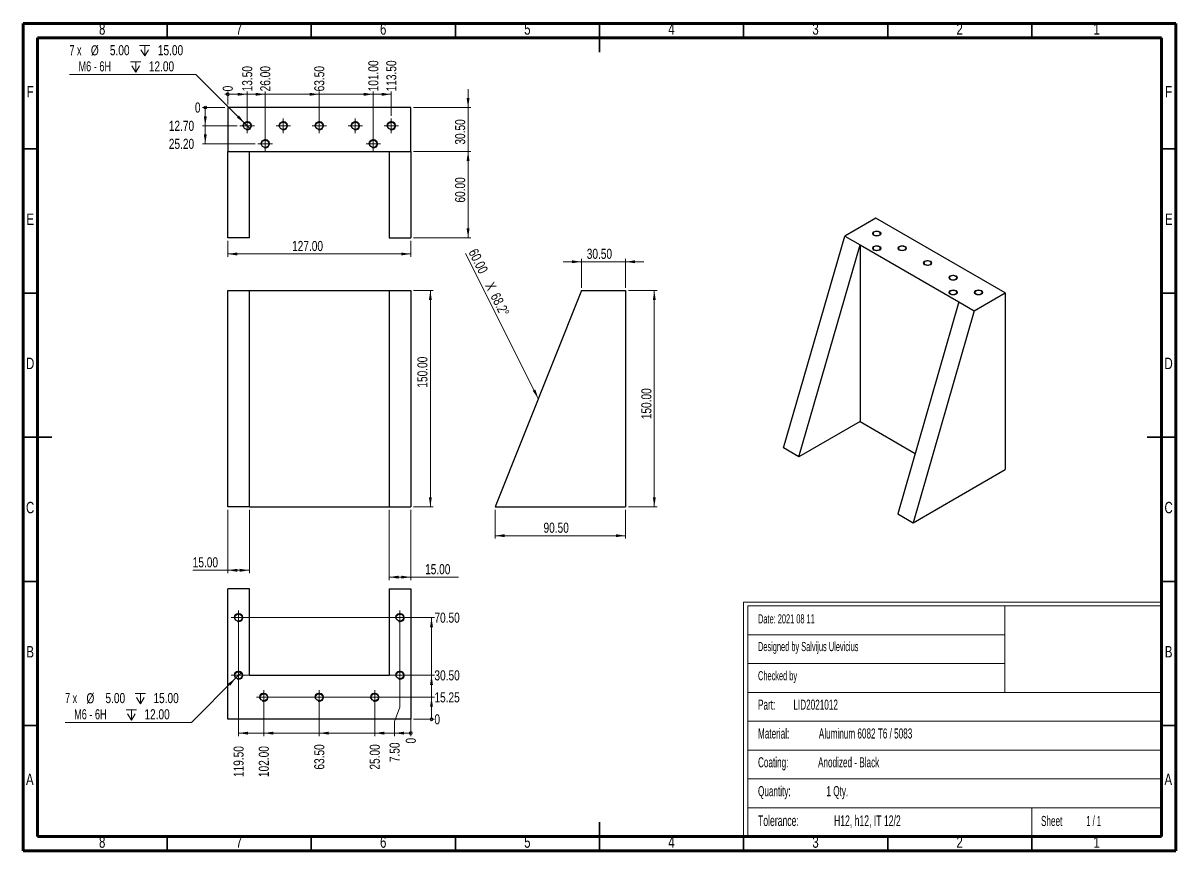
# Model space of a CAD drawing. Header units: millimetres. Extents: x 30 to 830, y 10 to 584.
import ezdxf

# ---------------------------------------------------------------- set-up
doc = ezdxf.new("R2010")
doc.units = ezdxf.units.MM
doc.header["$LTSCALE"] = 2
doc.styles.add('SLDTEXTSTYLE0', font='TXT', dxfattribs={"width": 0.605})
doc.styles.add('SLDTEXTSTYLE1', font='TXT', dxfattribs={"width": 0.563})
doc.styles.add('SLDTEXTSTYLE2', font='TXT', dxfattribs={"width": 0.75})
doc.styles.add('SLDTEXTSTYLE3', font='TXT', dxfattribs={"width": 0.666667})
doc.styles.add('SLDTEXTSTYLE4', font='TXT', dxfattribs={"width": 0.678571})
doc.dimstyles.new('SLDDIMSTYLE0', dxfattribs={"dimtxt": 7, "dimasz": 6.604, "dimexe": 0, "dimexo": 0.0625, "dimgap": 1.75, "dimtad": 1, "dimrnd": 1e-09, "dimzin": 4, "dimdsep": 46, "dimtxsty": 'SLDTEXTSTYLE2', "dimsah": 1, "dimcen": 0.09, "dimadec": 0, "dimazin": 1, "dimtfac": 1, "dimtofl": 0, "dimtmove": 0, "dimatfit": 3, "dimfxl": 0, "dimfrac": 2, "dimtolj": 1, "dimtzin": 12, "dimarcsym": 0})
doc.dimstyles.new('SLDDIMSTYLE1', dxfattribs={"dimtxt": 7, "dimasz": 0.677333, "dimexe": 0, "dimexo": 0.0625, "dimgap": 1.75, "dimtad": 0, "dimtih": 1, "dimtoh": 1, "dimdec": 0, "dimrnd": 1e-09, "dimdsep": 46, "dimtxsty": 'SLDTEXTSTYLE2', "dimblk1": 'ORIGIN', "dimblk2": 'ORIGIN', "dimsah": 1, "dimcen": 0.09, "dimadec": 0, "dimazin": 2, "dimtfac": 1, "dimtdec": 0, "dimtofl": 0, "dimtmove": 0, "dimatfit": 3, "dimldrblk": 'ORIGIN', "dimfxl": 0, "dimfrac": 2, "dimtolj": 1, "dimtzin": 12, "dimarcsym": 0})
doc.dimstyles.new('SLDDIMSTYLE2', dxfattribs={"dimtxt": 7, "dimasz": 6.604, "dimexe": 0, "dimexo": 0.0625, "dimgap": 1.75, "dimtad": 0, "dimtih": 1, "dimtoh": 1, "dimrnd": 1e-09, "dimzin": 4, "dimdsep": 46, "dimtxsty": 'SLDTEXTSTYLE2', "dimsah": 1, "dimcen": 0.09, "dimadec": 0, "dimazin": 1, "dimtfac": 1, "dimtofl": 0, "dimtmove": 0, "dimatfit": 3, "dimfxl": 0, "dimfrac": 2, "dimtolj": 1, "dimtzin": 12, "dimarcsym": 0})
doc.dimstyles.new('SLDDIMSTYLE3', dxfattribs={"dimtxt": 7, "dimasz": 6.604, "dimexe": 0, "dimexo": 0.0625, "dimgap": 1.75, "dimtad": 0, "dimtih": 1, "dimtoh": 1, "dimrnd": 1e-09, "dimzin": 4, "dimdsep": 46, "dimtxsty": 'SLDTEXTSTYLE2', "dimblk1": 'NONE', "dimsah": 1, "dimcen": 0, "dimadec": 0, "dimazin": 1, "dimtfac": 1, "dimtmove": 0, "dimatfit": 3, "dimldrblk": 'NONE', "dimfxl": 0, "dimfrac": 2, "dimtolj": 1, "dimtzin": 12, "dimarcsym": 0})
doc.dimstyles.new('SLDDIMSTYLE4', dxfattribs={"dimtxt": 7, "dimasz": 6.604, "dimexe": 0, "dimexo": 0.0625, "dimgap": 1.75, "dimtad": 1, "dimrnd": 1e-09, "dimzin": 4, "dimdsep": 46, "dimtxsty": 'SLDTEXTSTYLE2', "dimsah": 1, "dimcen": 0.09, "dimadec": 0, "dimazin": 1, "dimtfac": 1, "dimtmove": 0, "dimatfit": 0, "dimfxl": 0, "dimfrac": 2, "dimtolj": 1, "dimtzin": 12, "dimarcsym": 0})
doc.dimstyles.new('SLDDIMSTYLE5', dxfattribs={"dimtxt": 7, "dimasz": 6.604, "dimexe": 0, "dimexo": 0.0625, "dimgap": 1.75, "dimtad": 0, "dimtih": 1, "dimtoh": 1, "dimrnd": 1e-09, "dimzin": 12, "dimdsep": 46, "dimtxsty": 'SLDTEXTSTYLE2', "dimsah": 1, "dimcen": 0.09, "dimadec": 0, "dimazin": 3, "dimtfac": 1, "dimtofl": 0, "dimtmove": 0, "dimatfit": 3, "dimfxl": 0, "dimfrac": 2, "dimtolj": 1, "dimtzin": 12, "dimarcsym": 0})

# ---------------------------------------------------------------- blocks, each defined once
blk = doc.blocks.new('SW_NOTE_0')
at = {"color": 0, "linetype": 'Continuous', "lineweight": 0, "attachment_point": 1, "style": 'SLDTEXTSTYLE0'}
for s, insert, char_height in [('Tolerance:', (0, 9.55), 7.408), ('H12, h12, IT 12/2', (52.72, 9.55), 7.4083)]:
    blk.add_mtext(s, dxfattribs=dict(at, insert=insert, char_height=char_height))
blk = doc.blocks.new('SW_NOTE_0_1')
at = {"color": 0, "linetype": 'Continuous', "lineweight": 0, "char_height": 7, "attachment_point": 1}
for s, insert, style in [('Sheet', (0, 9.02), 'SLDTEXTSTYLE0'), ('1 / 1', (31.43, 9.02), 'SLDTEXTSTYLE1')]:
    blk.add_mtext(s, dxfattribs=dict(at, insert=insert, style=style))
blk = doc.blocks.new('SW_NOTE_0_2')
at = {"color": 0, "linetype": 'Continuous', "lineweight": 0, "char_height": 7, "attachment_point": 1, "style": 'SLDTEXTSTYLE0'}
for s, insert in [('Quantity:', (0, 9.02)), ('1 Qty.', (47.48, 9.02))]:
    blk.add_mtext(s, dxfattribs=dict(at, insert=insert))
blk = doc.blocks.new('SW_NOTE_0_3')
at = {"color": 0, "linetype": 'Continuous', "lineweight": 0, "char_height": 7, "attachment_point": 1, "style": 'SLDTEXTSTYLE0'}
for s, insert in [('Coating:', (0, 9.02)), ('Anodized - Black', (41.65, 9.02))]:
    blk.add_mtext(s, dxfattribs=dict(at, insert=insert))
blk = doc.blocks.new('SW_NOTE_0_4')
at = {"color": 0, "linetype": 'Continuous', "lineweight": 0, "char_height": 7, "attachment_point": 1, "style": 'SLDTEXTSTYLE0'}
for s, insert in [('Material:', (0, 9.02)), ('Aluminum 6082 T6 / 5083', (42.21, 9.02))]:
    blk.add_mtext(s, dxfattribs=dict(at, insert=insert))
blk = doc.blocks.new('SW_NOTE_0_5')
at = {"color": 0, "linetype": 'Continuous', "lineweight": 0, "char_height": 7, "attachment_point": 1, "style": 'SLDTEXTSTYLE0'}
for s, insert in [('Part:', (0, 9.02)), ('LID2021012', (24.58, 9.02))]:
    blk.add_mtext(s, dxfattribs=dict(at, insert=insert))
blk = doc.blocks.new('_D')
at = {"color": 7, "linetype": 'Continuous', "lineweight": 0}
for p, q in [((301.02, 398.67), (314.64, 398.67)), ((312.64, 398.67), (312.64, 248.67)), ((301.02, 248.67), (314.64, 248.67))]:
    blk.add_line(p, q, dxfattribs=at)
at = {"color": 7, "linetype": 'Continuous', "lineweight": 18}
for points in [[(312.64, 398.67), (311.62, 392.06), (313.65, 392.06)], [(312.64, 248.67), (313.65, 255.27), (311.62, 255.27)]]:
    blk.add_solid(points, dxfattribs=at)
at = {"color": 7, "linetype": 'Continuous', "lineweight": 18, "insert": (303.61, 331.35), "char_height": 7, "attachment_point": 1, "rotation": 90, "style": 'SLDTEXTSTYLE2'}
blk.add_mtext('150.00', dxfattribs=at)
blk = doc.blocks.new('_D_1')
at = {"color": 7, "linetype": 'Continuous', "lineweight": 0}
for p, q in [((172.02, 246.67), (172.02, 202.67)), ((187.02, 246.67), (187.02, 202.67)), ((172.02, 204.67), (147.73, 204.67)), ((172.02, 204.67), (187.02, 204.67))]:
    blk.add_line(p, q, dxfattribs=at)
at = {"color": 7, "linetype": 'Continuous', "lineweight": 18}
for points in [[(172.02, 204.67), (178.62, 203.65), (178.62, 205.68)], [(187.02, 204.67), (180.42, 205.68), (180.42, 203.65)]]:
    blk.add_solid(points, dxfattribs=at)
at = {"color": 7, "linetype": 'Continuous', "lineweight": 18, "insert": (147.73, 213.69), "char_height": 7, "attachment_point": 1, "style": 'SLDTEXTSTYLE2'}
blk.add_mtext('15.00', dxfattribs=at)
blk = doc.blocks.new('_D_2')
at = {"color": 7, "linetype": 'Continuous', "lineweight": 0}
for p, q in [((284.02, 246.67), (284.02, 197.91)), ((299.02, 246.67), (299.02, 197.91)), ((284.02, 199.91), (299.02, 199.91)), ((299.02, 199.91), (332.24, 199.91))]:
    blk.add_line(p, q, dxfattribs=at)
at = {"color": 7, "linetype": 'Continuous', "lineweight": 18}
for points in [[(284.02, 199.91), (290.62, 198.89), (290.62, 200.93)], [(299.02, 199.91), (292.42, 200.93), (292.42, 198.89)]]:
    blk.add_solid(points, dxfattribs=at)
at = {"color": 7, "linetype": 'Continuous', "lineweight": 18, "insert": (308.97, 208.93), "char_height": 7, "attachment_point": 1, "style": 'SLDTEXTSTYLE2'}
blk.add_mtext('15.00', dxfattribs=at)
blk = doc.blocks.new('_Origin')
at = {"color": 0, "linetype": 'ByBlock', "lineweight": -2}
blk.add_line((0, 0), (-1, 0), dxfattribs=at)
blk.add_circle((0, 0), 0.5, dxfattribs=at)
blk = doc.blocks.new('_D_3')
at = {"color": 7, "linetype": 'Continuous', "lineweight": 0}
blk.add_line((172.02, 527.68), (172.02, 536.86), dxfattribs=at)
at = {"color": 7, "linetype": 'Continuous', "lineweight": 18, "xscale": 2.032, "yscale": 2.032}
blk.add_blockref('_Origin', (172.02, 534.83), dxfattribs=at)
at = {"color": 7, "linetype": 'Continuous', "lineweight": 18, "insert": (168.55, 536.86), "char_height": 7, "attachment_point": 1, "rotation": 90, "style": 'SLDTEXTSTYLE2'}
blk.add_mtext('0', dxfattribs=at)
blk = doc.blocks.new('_D_4')
at = {"color": 7, "linetype": 'Continuous', "lineweight": 0}
for p, q in [((185.52, 514.98), (185.52, 536.86)), ((172.02, 534.83), (185.52, 534.83))]:
    blk.add_line(p, q, dxfattribs=at)
at = {"color": 7, "linetype": 'Continuous', "lineweight": 18}
blk.add_solid([(185.52, 534.83), (178.92, 535.85), (178.92, 533.81)], dxfattribs=at)
at = {"color": 7, "linetype": 'Continuous', "lineweight": 18, "insert": (182.05, 536.86), "char_height": 7, "attachment_point": 1, "rotation": 90, "style": 'SLDTEXTSTYLE2'}
blk.add_mtext('13.50', dxfattribs=at)
blk = doc.blocks.new('_D_5')
at = {"color": 7, "linetype": 'Continuous', "lineweight": 0}
for p, q in [((198.02, 502.48), (198.02, 536.86)), ((185.52, 534.83), (198.02, 534.83))]:
    blk.add_line(p, q, dxfattribs=at)
at = {"color": 7, "linetype": 'Continuous', "lineweight": 18}
blk.add_solid([(198.02, 534.83), (191.42, 535.85), (191.42, 533.81)], dxfattribs=at)
at = {"color": 7, "linetype": 'Continuous', "lineweight": 18, "insert": (194.55, 536.86), "char_height": 7, "attachment_point": 1, "rotation": 90, "style": 'SLDTEXTSTYLE2'}
blk.add_mtext('26.00', dxfattribs=at)
blk = doc.blocks.new('_D_6')
at = {"color": 7, "linetype": 'Continuous', "lineweight": 0}
for p, q in [((235.52, 514.98), (235.52, 536.86)), ((198.02, 534.83), (235.52, 534.83))]:
    blk.add_line(p, q, dxfattribs=at)
at = {"color": 7, "linetype": 'Continuous', "lineweight": 18}
blk.add_solid([(235.52, 534.83), (228.92, 535.85), (228.92, 533.81)], dxfattribs=at)
at = {"color": 7, "linetype": 'Continuous', "lineweight": 18, "insert": (232.05, 536.86), "char_height": 7, "attachment_point": 1, "rotation": 90, "style": 'SLDTEXTSTYLE2'}
blk.add_mtext('63.50', dxfattribs=at)
blk = doc.blocks.new('_D_7')
at = {"color": 7, "linetype": 'Continuous', "lineweight": 0}
for p, q in [((273.02, 502.48), (273.02, 536.86)), ((235.52, 534.83), (273.02, 534.83))]:
    blk.add_line(p, q, dxfattribs=at)
at = {"color": 7, "linetype": 'Continuous', "lineweight": 18}
blk.add_solid([(273.02, 534.83), (266.42, 535.85), (266.42, 533.81)], dxfattribs=at)
at = {"color": 7, "linetype": 'Continuous', "lineweight": 18, "insert": (269.55, 536.86), "char_height": 7, "attachment_point": 1, "rotation": 90, "style": 'SLDTEXTSTYLE2'}
blk.add_mtext('101.00', dxfattribs=at)
blk = doc.blocks.new('_D_8')
at = {"color": 7, "linetype": 'Continuous', "lineweight": 0}
for p, q in [((285.52, 519.98), (285.52, 536.86)), ((273.02, 534.83), (285.52, 534.83))]:
    blk.add_line(p, q, dxfattribs=at)
at = {"color": 7, "linetype": 'Continuous', "lineweight": 18}
blk.add_solid([(285.52, 534.83), (278.92, 535.85), (278.92, 533.81)], dxfattribs=at)
at = {"color": 7, "linetype": 'Continuous', "lineweight": 18, "insert": (282.05, 536.86), "char_height": 7, "attachment_point": 1, "rotation": 90, "style": 'SLDTEXTSTYLE2'}
blk.add_mtext('113.50', dxfattribs=at)
blk = doc.blocks.new('_D_9')
at = {"color": 7, "linetype": 'Continuous', "lineweight": 0}
blk.add_line((170.02, 525.68), (154.41, 525.68), dxfattribs=at)
at = {"color": 7, "linetype": 'Continuous', "lineweight": 18, "xscale": 2.032, "yscale": 2.032}
blk.add_blockref('_Origin', (156.44, 525.68), dxfattribs=at)
at = {"color": 7, "linetype": 'Continuous', "lineweight": 18, "insert": (149.24, 529.15), "char_height": 7, "attachment_point": 1, "style": 'SLDTEXTSTYLE2'}
blk.add_mtext('0', dxfattribs=at)
blk = doc.blocks.new('_D_10')
at = {"color": 7, "linetype": 'Continuous', "lineweight": 0}
for p, q in [((156.44, 525.68), (156.44, 512.98)), ((178.52, 512.98), (154.41, 512.98))]:
    blk.add_line(p, q, dxfattribs=at)
at = {"color": 7, "linetype": 'Continuous', "lineweight": 18}
blk.add_solid([(156.44, 512.98), (157.46, 519.58), (155.43, 519.58)], dxfattribs=at)
at = {"color": 7, "linetype": 'Continuous', "lineweight": 18, "insert": (131.14, 516.45), "char_height": 7, "attachment_point": 1, "style": 'SLDTEXTSTYLE2'}
blk.add_mtext('12.70', dxfattribs=at)
blk = doc.blocks.new('_D_11')
at = {"color": 7, "linetype": 'Continuous', "lineweight": 0}
for p, q in [((156.44, 512.98), (156.44, 500.48)), ((191.02, 500.48), (154.41, 500.48))]:
    blk.add_line(p, q, dxfattribs=at)
at = {"color": 7, "linetype": 'Continuous', "lineweight": 18}
blk.add_solid([(156.44, 500.48), (157.46, 507.08), (155.43, 507.08)], dxfattribs=at)
at = {"color": 7, "linetype": 'Continuous', "lineweight": 18, "insert": (131.14, 503.95), "char_height": 7, "attachment_point": 1, "style": 'SLDTEXTSTYLE2'}
blk.add_mtext('25.20', dxfattribs=at)
blk = doc.blocks.new('SW_SYMBOL_HOLE_DEPTH')
at = {"color": 0, "linetype": 'Continuous', "lineweight": 18}
for p, q in [((0, 1750), (1600, 1750)), ((200, 1110), (800, 150)), ((800, 1750), (800, 150)), ((1400, 1110), (800, 150))]:
    blk.add_line(p, q, dxfattribs=at)
blk = doc.blocks.new('_D_12')
at = {"color": 7, "linetype": 'Continuous', "lineweight": 0}
for p, q in [((149.92, 548.57), (62.23, 548.57)), ((183.75, 514.75), (149.92, 548.57)), ((187.29, 511.21), (183.75, 514.75))]:
    blk.add_line(p, q, dxfattribs=at)
at = {"color": 7, "linetype": 'Continuous', "lineweight": 18}
blk.add_solid([(183.75, 514.75), (179.8, 520.14), (178.36, 518.7)], dxfattribs=at)
at = {"color": 7, "linetype": 'Continuous', "lineweight": 18, "xscale": 0.004470703125, "yscale": 0.004470703125, "zscale": 0.004470703125}
for p in [(110.89, 560.77), (104.64, 549.55)]:
    blk.add_blockref('SW_SYMBOL_HOLE_DEPTH', p, dxfattribs=at)
at = {"color": 7, "linetype": 'Continuous', "lineweight": 18, "char_height": 7, "attachment_point": 1}
for s, insert, style in [('7 x', (62.23, 568.92), 'SLDTEXTSTYLE3'), ('%%c', (77.06, 568.82), 'SLDTEXTSTYLE2'), ('5.00', (90.24, 568.92), 'SLDTEXTSTYLE2'), ('15.00', (123.51, 568.92), 'SLDTEXTSTYLE2'), ('M6 - 6H', (68.48, 557.71), 'SLDTEXTSTYLE4'), ('12.00', (117.26, 557.71), 'SLDTEXTSTYLE2')]:
    blk.add_mtext(s, dxfattribs=dict(at, insert=insert, style=style))
blk = doc.blocks.new('_None')
blk = doc.blocks.new('_D_13')
at = {"color": 7, "linetype": 'Continuous', "lineweight": 0}
for p, q in [((338.81, 525.68), (338.81, 538.38)), ((301.02, 525.68), (340.81, 525.68)), ((338.81, 495.19), (338.81, 525.68)), ((301.02, 495.19), (340.81, 495.19)), ((338.81, 495.19), (338.81, 482.49))]:
    blk.add_line(p, q, dxfattribs=at)
at = {"color": 7, "linetype": 'Continuous', "lineweight": 18}
for points in [[(338.81, 525.68), (339.82, 532.28), (337.79, 532.28)], [(338.81, 495.19), (337.79, 488.58), (339.82, 488.58)]]:
    blk.add_solid(points, dxfattribs=at)
at = {"color": 7, "linetype": 'Continuous', "lineweight": 18, "insert": (329.78, 499.93), "char_height": 7, "attachment_point": 1, "rotation": 90, "style": 'SLDTEXTSTYLE2'}
blk.add_mtext('30.50', dxfattribs=at)
blk = doc.blocks.new('_D_14')
at = {"color": 7, "linetype": 'Continuous', "lineweight": 0}
for p, q in [((172.02, 433.19), (172.02, 422.07)), ((299.02, 433.19), (299.02, 422.07)), ((172.02, 424.07), (299.02, 424.07))]:
    blk.add_line(p, q, dxfattribs=at)
at = {"color": 7, "linetype": 'Continuous', "lineweight": 18}
for points in [[(172.02, 424.07), (178.62, 423.06), (178.62, 425.09)], [(299.02, 424.07), (292.42, 425.09), (292.42, 423.06)]]:
    blk.add_solid(points, dxfattribs=at)
at = {"color": 7, "linetype": 'Continuous', "lineweight": 18, "insert": (216.68, 433.1), "char_height": 7, "attachment_point": 1, "style": 'SLDTEXTSTYLE2'}
blk.add_mtext('127.00', dxfattribs=at)
blk = doc.blocks.new('_D_15')
at = {"color": 7, "linetype": 'Continuous', "lineweight": 0}
for p, q in [((301.02, 495.19), (340.81, 495.19)), ((338.81, 435.19), (338.81, 495.19)), ((301.02, 435.19), (340.81, 435.19))]:
    blk.add_line(p, q, dxfattribs=at)
at = {"color": 7, "linetype": 'Continuous', "lineweight": 18}
for points in [[(338.81, 495.19), (337.79, 488.58), (339.82, 488.58)], [(338.81, 435.19), (339.82, 441.79), (337.79, 441.79)]]:
    blk.add_solid(points, dxfattribs=at)
at = {"color": 7, "linetype": 'Continuous', "lineweight": 18, "insert": (329.78, 459.71), "char_height": 7, "attachment_point": 1, "rotation": 90, "style": 'SLDTEXTSTYLE2'}
blk.add_mtext('60.00', dxfattribs=at)
blk = doc.blocks.new('SW_CENTERMARKSYMBOL_0')
at = {"color": 0, "linetype": 'Continuous', "lineweight": 18}
for p, q in [((-2.5, 0), (-5, 0)), ((0, 0), (-2.5, 0)), ((0, 2.5), (0, 5)), ((0, 0), (0, 2.5)), ((0, 0), (0, -2.5)), ((0, 0), (2.5, 0)), ((2.5, 0), (5, 0)), ((0, -2.5), (0, -5))]:
    blk.add_line(p, q, dxfattribs=at)
blk = doc.blocks.new('SW_CENTERMARKSYMBOL_1')
at = {"color": 0, "linetype": 'Continuous', "lineweight": 18}
for p, q in [((-2.5, 0), (-5, 0)), ((0, 0), (-2.5, 0)), ((0, 2.5), (0, 5)), ((0, 0), (0, 2.5)), ((0, 0), (0, -2.5)), ((0, 0), (2.5, 0)), ((2.5, 0), (5, 0)), ((0, -2.5), (0, -5))]:
    blk.add_line(p, q, dxfattribs=at)
blk = doc.blocks.new('SW_CENTERMARKSYMBOL_2')
at = {"color": 0, "linetype": 'Continuous', "lineweight": 18}
for p, q in [((-2.5, 0), (-5, 0)), ((0, 0), (-2.5, 0)), ((0, 2.5), (0, 5)), ((0, 0), (0, 2.5)), ((0, 0), (0, -2.5)), ((0, 0), (2.5, 0)), ((2.5, 0), (5, 0)), ((0, -2.5), (0, -5))]:
    blk.add_line(p, q, dxfattribs=at)
blk = doc.blocks.new('SW_CENTERMARKSYMBOL_3')
at = {"color": 0, "linetype": 'Continuous', "lineweight": 18}
for p, q in [((-2.5, 0), (-5, 0)), ((0, 0), (-2.5, 0)), ((0, 2.5), (0, 5)), ((0, 0), (0, 2.5)), ((0, 0), (0, -2.5)), ((0, 0), (2.5, 0)), ((2.5, 0), (5, 0)), ((0, -2.5), (0, -5))]:
    blk.add_line(p, q, dxfattribs=at)
blk = doc.blocks.new('SW_CENTERMARKSYMBOL_4')
at = {"color": 0, "linetype": 'Continuous', "lineweight": 18}
for p, q in [((-2.5, 0), (-5, 0)), ((0, 0), (-2.5, 0)), ((0, 2.5), (0, 5)), ((0, 0), (0, 2.5)), ((0, 0), (0, -2.5)), ((0, 0), (2.5, 0)), ((2.5, 0), (5, 0)), ((0, -2.5), (0, -5))]:
    blk.add_line(p, q, dxfattribs=at)
blk = doc.blocks.new('SW_CENTERMARKSYMBOL_5')
at = {"color": 0, "linetype": 'Continuous', "lineweight": 18}
for p, q in [((-2.5, 0), (-5, 0)), ((0, 0), (-2.5, 0)), ((0, 2.5), (0, 5)), ((0, 0), (0, 2.5)), ((0, 0), (0, -2.5)), ((0, 0), (2.5, 0)), ((2.5, 0), (5, 0)), ((0, -2.5), (0, -5))]:
    blk.add_line(p, q, dxfattribs=at)
blk = doc.blocks.new('SW_CENTERMARKSYMBOL_6')
at = {"color": 0, "linetype": 'Continuous', "lineweight": 18}
for p, q in [((-2.5, 0), (-5, 0)), ((0, 0), (-2.5, 0)), ((0, 2.5), (0, 5)), ((0, 0), (0, 2.5)), ((0, 0), (0, -2.5)), ((0, 0), (2.5, 0)), ((2.5, 0), (5, 0)), ((0, -2.5), (0, -5))]:
    blk.add_line(p, q, dxfattribs=at)
blk = doc.blocks.new('_D_16')
at = {"color": 7, "linetype": 'Continuous', "lineweight": 0}
for q in [(299.02, 101.32), (299.02, 89.68)]:
    blk.add_line((299.02, 99.68), q, dxfattribs=at)
at = {"color": 7, "linetype": 'Continuous', "lineweight": 18, "xscale": 2.032, "yscale": 2.032}
blk.add_blockref('_Origin', (299.02, 91.71), dxfattribs=at)
at = {"color": 7, "linetype": 'Continuous', "lineweight": 18, "insert": (295.55, 84.5), "char_height": 7, "attachment_point": 1, "rotation": 90, "style": 'SLDTEXTSTYLE2'}
blk.add_mtext('0', dxfattribs=at)
blk = doc.blocks.new('_D_17')
at = {"color": 7, "linetype": 'Continuous', "lineweight": 0}
for p, q in [((291.52, 109.68), (291.52, 169.81)), ((287.8, 99.68), (291.52, 109.68)), ((287.8, 99.68), (287.8, 89.68)), ((299.02, 91.71), (287.8, 91.71))]:
    blk.add_line(p, q, dxfattribs=at)
at = {"color": 7, "linetype": 'Continuous', "lineweight": 18}
blk.add_solid([(287.8, 91.71), (294.4, 90.69), (294.4, 92.72)], dxfattribs=at)
at = {"color": 7, "linetype": 'Continuous', "lineweight": 18, "insert": (284.33, 71.57), "char_height": 7, "attachment_point": 1, "rotation": 90, "style": 'SLDTEXTSTYLE2'}
blk.add_mtext('7.50', dxfattribs=at)
blk = doc.blocks.new('_D_18')
at = {"color": 7, "linetype": 'Continuous', "lineweight": 0}
for p, q in [((274.02, 114.56), (274.02, 89.68)), ((287.8, 91.71), (274.02, 91.71))]:
    blk.add_line(p, q, dxfattribs=at)
at = {"color": 7, "linetype": 'Continuous', "lineweight": 18}
blk.add_solid([(274.02, 91.71), (280.62, 90.69), (280.62, 92.72)], dxfattribs=at)
at = {"color": 7, "linetype": 'Continuous', "lineweight": 18, "insert": (270.55, 66.4), "char_height": 7, "attachment_point": 1, "rotation": 90, "style": 'SLDTEXTSTYLE2'}
blk.add_mtext('25.00', dxfattribs=at)
blk = doc.blocks.new('_D_19')
at = {"color": 7, "linetype": 'Continuous', "lineweight": 0}
for p, q in [((235.52, 114.56), (235.52, 89.68)), ((274.02, 91.71), (235.52, 91.71))]:
    blk.add_line(p, q, dxfattribs=at)
at = {"color": 7, "linetype": 'Continuous', "lineweight": 18}
blk.add_solid([(235.52, 91.71), (242.12, 90.69), (242.12, 92.72)], dxfattribs=at)
at = {"color": 7, "linetype": 'Continuous', "lineweight": 18, "insert": (232.05, 66.4), "char_height": 7, "attachment_point": 1, "rotation": 90, "style": 'SLDTEXTSTYLE2'}
blk.add_mtext('63.50', dxfattribs=at)
blk = doc.blocks.new('_D_20')
at = {"color": 7, "linetype": 'Continuous', "lineweight": 0}
for p, q in [((197.02, 114.56), (197.02, 89.68)), ((235.52, 91.71), (197.02, 91.71))]:
    blk.add_line(p, q, dxfattribs=at)
at = {"color": 7, "linetype": 'Continuous', "lineweight": 18}
blk.add_solid([(197.02, 91.71), (203.62, 90.69), (203.62, 92.72)], dxfattribs=at)
at = {"color": 7, "linetype": 'Continuous', "lineweight": 18, "insert": (193.55, 61.23), "char_height": 7, "attachment_point": 1, "rotation": 90, "style": 'SLDTEXTSTYLE2'}
blk.add_mtext('102.00', dxfattribs=at)
blk = doc.blocks.new('_D_21')
at = {"color": 7, "linetype": 'Continuous', "lineweight": 0}
for p, q in [((179.52, 169.81), (179.52, 89.68)), ((197.02, 91.71), (179.52, 91.71))]:
    blk.add_line(p, q, dxfattribs=at)
at = {"color": 7, "linetype": 'Continuous', "lineweight": 18}
blk.add_solid([(179.52, 91.71), (186.12, 90.69), (186.12, 92.72)], dxfattribs=at)
at = {"color": 7, "linetype": 'Continuous', "lineweight": 18, "insert": (176.05, 61.23), "char_height": 7, "attachment_point": 1, "rotation": 90, "style": 'SLDTEXTSTYLE2'}
blk.add_mtext('119.50', dxfattribs=at)
blk = doc.blocks.new('_D_22')
at = {"color": 7, "linetype": 'Continuous', "lineweight": 0}
blk.add_line((301.02, 101.32), (315.46, 101.32), dxfattribs=at)
at = {"color": 7, "linetype": 'Continuous', "lineweight": 18, "xscale": 2.032, "yscale": 2.032}
blk.add_blockref('_Origin', (313.43, 101.32), dxfattribs=at)
at = {"color": 7, "linetype": 'Continuous', "lineweight": 18, "insert": (315.46, 104.79), "char_height": 7, "attachment_point": 1, "style": 'SLDTEXTSTYLE2'}
blk.add_mtext('0', dxfattribs=at)
blk = doc.blocks.new('_D_23')
at = {"color": 7, "linetype": 'Continuous', "lineweight": 0}
for p, q in [((199.02, 116.56), (315.46, 116.56)), ((313.43, 101.32), (313.43, 116.56))]:
    blk.add_line(p, q, dxfattribs=at)
at = {"color": 7, "linetype": 'Continuous', "lineweight": 18}
blk.add_solid([(313.43, 116.56), (312.41, 109.96), (314.44, 109.96)], dxfattribs=at)
at = {"color": 7, "linetype": 'Continuous', "lineweight": 18, "insert": (315.46, 120.03), "char_height": 7, "attachment_point": 1, "style": 'SLDTEXTSTYLE2'}
blk.add_mtext('15.25', dxfattribs=at)
blk = doc.blocks.new('_D_24')
at = {"color": 7, "linetype": 'Continuous', "lineweight": 0}
for p, q in [((181.52, 131.81), (315.46, 131.81)), ((313.43, 116.56), (313.43, 131.81))]:
    blk.add_line(p, q, dxfattribs=at)
at = {"color": 7, "linetype": 'Continuous', "lineweight": 18}
blk.add_solid([(313.43, 131.81), (312.41, 125.21), (314.44, 125.21)], dxfattribs=at)
at = {"color": 7, "linetype": 'Continuous', "lineweight": 18, "insert": (315.46, 135.28), "char_height": 7, "attachment_point": 1, "style": 'SLDTEXTSTYLE2'}
blk.add_mtext('30.50', dxfattribs=at)
blk = doc.blocks.new('_D_25')
at = {"color": 7, "linetype": 'Continuous', "lineweight": 0}
for p, q in [((181.52, 171.81), (315.46, 171.81)), ((313.43, 131.81), (313.43, 171.81))]:
    blk.add_line(p, q, dxfattribs=at)
at = {"color": 7, "linetype": 'Continuous', "lineweight": 18}
blk.add_solid([(313.43, 171.81), (312.41, 165.21), (314.44, 165.21)], dxfattribs=at)
at = {"color": 7, "linetype": 'Continuous', "lineweight": 18, "insert": (315.46, 175.28), "char_height": 7, "attachment_point": 1, "style": 'SLDTEXTSTYLE2'}
blk.add_mtext('70.50', dxfattribs=at)
blk = doc.blocks.new('_D_26')
at = {"color": 7, "linetype": 'Continuous', "lineweight": 0}
for p, q in [((177.75, 130.05), (146.87, 99.16)), ((181.29, 133.58), (177.75, 130.05)), ((146.87, 99.16), (59.17, 99.16))]:
    blk.add_line(p, q, dxfattribs=at)
at = {"color": 7, "linetype": 'Continuous', "lineweight": 18}
blk.add_solid([(177.75, 130.05), (172.36, 126.1), (173.8, 124.66)], dxfattribs=at)
at = {"color": 7, "linetype": 'Continuous', "lineweight": 18, "xscale": 0.004470703125, "yscale": 0.004470703125, "zscale": 0.004470703125}
for p in [(107.83, 111.35), (101.58, 100.13)]:
    blk.add_blockref('SW_SYMBOL_HOLE_DEPTH', p, dxfattribs=at)
at = {"color": 7, "linetype": 'Continuous', "lineweight": 18, "char_height": 7, "attachment_point": 1}
for s, insert, style in [('7 x', (59.17, 119.51), 'SLDTEXTSTYLE3'), ('%%c', (74, 119.4), 'SLDTEXTSTYLE2'), ('5.00', (87.18, 119.51), 'SLDTEXTSTYLE2'), ('15.00', (120.46, 119.51), 'SLDTEXTSTYLE2'), ('M6 - 6H', (65.42, 108.29), 'SLDTEXTSTYLE4'), ('12.00', (114.21, 108.29), 'SLDTEXTSTYLE2')]:
    blk.add_mtext(s, dxfattribs=dict(at, insert=insert, style=style))
blk = doc.blocks.new('SW_CENTERMARKSYMBOL_7')
at = {"color": 0, "linetype": 'Continuous', "lineweight": 18}
for p, q in [((-2.5, 0), (-5, 0)), ((0, 0), (-2.5, 0)), ((0, 2.5), (0, 5)), ((0, 0), (0, 2.5)), ((0, 0), (0, -2.5)), ((0, 0), (2.5, 0)), ((2.5, 0), (5, 0)), ((0, -2.5), (0, -5))]:
    blk.add_line(p, q, dxfattribs=at)
blk = doc.blocks.new('SW_CENTERMARKSYMBOL_8')
at = {"color": 0, "linetype": 'Continuous', "lineweight": 18}
for p, q in [((-2.5, 0), (-5, 0)), ((0, 0), (-2.5, 0)), ((0, 2.5), (0, 5)), ((0, 0), (0, 2.5)), ((0, 0), (0, -2.5)), ((0, 0), (2.5, 0)), ((2.5, 0), (5, 0)), ((0, -2.5), (0, -5))]:
    blk.add_line(p, q, dxfattribs=at)
blk = doc.blocks.new('SW_CENTERMARKSYMBOL_9')
at = {"color": 0, "linetype": 'Continuous', "lineweight": 18}
for p, q in [((-2.5, 0), (-5, 0)), ((0, 0), (-2.5, 0)), ((0, 2.5), (0, 5)), ((0, 0), (0, 2.5)), ((0, 0), (0, -2.5)), ((0, 0), (2.5, 0)), ((2.5, 0), (5, 0)), ((0, -2.5), (0, -5))]:
    blk.add_line(p, q, dxfattribs=at)
blk = doc.blocks.new('SW_CENTERMARKSYMBOL_10')
at = {"color": 0, "linetype": 'Continuous', "lineweight": 18}
for p, q in [((-2.5, 0), (-5, 0)), ((0, 0), (-2.5, 0)), ((0, 2.5), (0, 5)), ((0, 0), (0, 2.5)), ((0, 0), (0, -2.5)), ((0, 0), (2.5, 0)), ((2.5, 0), (5, 0)), ((0, -2.5), (0, -5))]:
    blk.add_line(p, q, dxfattribs=at)
blk = doc.blocks.new('SW_CENTERMARKSYMBOL_11')
at = {"color": 0, "linetype": 'Continuous', "lineweight": 18}
for p, q in [((-2.5, 0), (-5, 0)), ((0, 0), (-2.5, 0)), ((0, 2.5), (0, 5)), ((0, 0), (0, 2.5)), ((0, 0), (0, -2.5)), ((0, 0), (2.5, 0)), ((2.5, 0), (5, 0)), ((0, -2.5), (0, -5))]:
    blk.add_line(p, q, dxfattribs=at)
blk = doc.blocks.new('SW_CENTERMARKSYMBOL_12')
at = {"color": 0, "linetype": 'Continuous', "lineweight": 18}
for p, q in [((-2.5, 0), (-5, 0)), ((0, 0), (-2.5, 0)), ((0, 2.5), (0, 5)), ((0, 0), (0, 2.5)), ((0, 0), (0, -2.5)), ((0, 0), (2.5, 0)), ((2.5, 0), (5, 0)), ((0, -2.5), (0, -5))]:
    blk.add_line(p, q, dxfattribs=at)
blk = doc.blocks.new('SW_CENTERMARKSYMBOL_13')
at = {"color": 0, "linetype": 'Continuous', "lineweight": 18}
for p, q in [((-2.5, 0), (-5, 0)), ((0, 0), (-2.5, 0)), ((0, 2.5), (0, 5)), ((0, 0), (0, 2.5)), ((0, 0), (0, -2.5)), ((0, 0), (2.5, 0)), ((2.5, 0), (5, 0)), ((0, -2.5), (0, -5))]:
    blk.add_line(p, q, dxfattribs=at)
blk = doc.blocks.new('_D_27')
at = {"color": 7, "linetype": 'Continuous', "lineweight": 0}
for p, q in [((450.03, 398.67), (470.03, 398.67)), ((468.03, 398.67), (468.03, 248.67)), ((450.03, 248.67), (470.03, 248.67))]:
    blk.add_line(p, q, dxfattribs=at)
at = {"color": 7, "linetype": 'Continuous', "lineweight": 18}
for points in [[(468.03, 398.67), (467.02, 392.06), (469.05, 392.06)], [(468.03, 248.67), (469.05, 255.27), (467.02, 255.27)]]:
    blk.add_solid(points, dxfattribs=at)
at = {"color": 7, "linetype": 'Continuous', "lineweight": 18, "insert": (459.01, 309.44), "char_height": 7, "attachment_point": 1, "rotation": 90, "style": 'SLDTEXTSTYLE2'}
blk.add_mtext('150.00', dxfattribs=at)
blk = doc.blocks.new('_D_28')
at = {"color": 7, "linetype": 'Continuous', "lineweight": 0}
for p, q in [((357.54, 246.67), (357.54, 226.67)), ((448.03, 246.67), (448.03, 226.67)), ((357.54, 228.67), (448.03, 228.67))]:
    blk.add_line(p, q, dxfattribs=at)
at = {"color": 7, "linetype": 'Continuous', "lineweight": 18}
for points in [[(357.54, 228.67), (364.14, 227.65), (364.14, 229.68)], [(448.03, 228.67), (441.43, 229.68), (441.43, 227.65)]]:
    blk.add_solid(points, dxfattribs=at)
at = {"color": 7, "linetype": 'Continuous', "lineweight": 18, "insert": (391.15, 237.69), "char_height": 7, "attachment_point": 1, "style": 'SLDTEXTSTYLE2'}
blk.add_mtext('90.50', dxfattribs=at)
blk = doc.blocks.new('_D_29')
at = {"color": 7, "linetype": 'Continuous', "lineweight": 0}
for p, q in [((417.54, 418.67), (404.84, 418.67)), ((417.54, 400.67), (417.54, 420.67)), ((417.54, 418.67), (448.03, 418.67)), ((448.03, 400.67), (448.03, 420.67)), ((448.03, 418.67), (460.73, 418.67))]:
    blk.add_line(p, q, dxfattribs=at)
at = {"color": 7, "linetype": 'Continuous', "lineweight": 18}
for points in [[(417.54, 418.67), (410.93, 419.68), (410.93, 417.65)], [(448.03, 418.67), (454.64, 417.65), (454.64, 419.68)]]:
    blk.add_solid(points, dxfattribs=at)
at = {"color": 7, "linetype": 'Continuous', "lineweight": 18, "insert": (421.15, 427.69), "char_height": 7, "attachment_point": 1, "style": 'SLDTEXTSTYLE2'}
blk.add_mtext('30.50', dxfattribs=at)
blk = doc.blocks.new('SW_CHAMFER_DIMENSION_0')
at = {"color": 0, "linetype": 'Continuous', "lineweight": 0}
for p, q in [((19.38, -38.69), (0, 0)), ((50.51, -100.81), (19.38, -38.69))]:
    blk.add_line(p, q, dxfattribs=at)
at = {"color": 0, "linetype": 'Continuous', "lineweight": 18}
blk.add_solid([(50.51, -100.81), (48.46, -94.45), (46.64, -95.36)], dxfattribs=at)
at = {"color": 0, "linetype": 'Continuous', "lineweight": 18, "char_height": 7, "attachment_point": 1, "rotation": 296.60621, "style": 'SLDTEXTSTYLE2'}
for s, insert in [('60.00', (8.07, 4.04)), ('X', (19.67, -19.12)), ('68.2°', (23.36, -26.48))]:
    blk.add_mtext(s, dxfattribs=dict(at, insert=insert))

msp = doc.modelspace()

# ---------------------------------------------------------------- linework, layer by layer
at = {"color": 7, "linetype": 'Continuous', "lineweight": 70}
for p, q in [((30, 10), (30, 584)), ((30, 584), (830, 584)), ((830, 584), (830, 10)), ((40, 20), (40, 574)), ((40, 574), (820, 574)), ((820, 574), (820, 20)), ((820, 20), (40, 20)), ((830, 10), (30, 10))]:
    msp.add_line(p, q, dxfattribs=at)
at = {"color": 7, "linetype": 'Continuous', "lineweight": 35}
for p, q in [((130, 574), (130, 584)), ((230, 574), (230, 584)), ((330, 574), (330, 584)), ((430, 584.002), (430, 563.998)), ((430, 574), (430, 584)), ((530, 574), (530, 584)), ((630, 574), (630, 584)), ((730, 574), (730, 584)), ((40, 497), (30, 497)), ((820, 497), (830, 497)), ((40, 397), (30, 397)), ((820, 397), (830, 397)), ((29.998, 297), (50.002, 297)), ((40, 297), (30, 297)), ((830.002, 297), (809.998, 297)), ((820, 297), (830, 297)), ((40, 197), (30, 197)), ((820, 197), (830, 197)), ((40, 97), (30, 97)), ((820, 97), (830, 97)), ((430, 9.998), (430, 30.002)), ((130, 20), (130, 10)), ((230, 20), (230, 10)), ((330, 20), (330, 10)), ((430, 20), (430, 10)), ((530, 20), (530, 10)), ((630, 20), (630, 10)), ((730, 20), (730, 10))]:
    msp.add_line(p, q, dxfattribs=at)
at = {"color": 7, "linetype": 'Continuous', "lineweight": 25}
for p, q in [((299.019, 525.68), (172.019, 525.68)), ((172.019, 525.68), (172.019, 495.185)), ((299.019, 495.185), (299.019, 525.68)), ((172.019, 495.185), (187.019, 495.185)), ((172.019, 435.185), (172.019, 495.185)), ((187.019, 495.185), (284.019, 495.185)), ((187.019, 435.185), (187.019, 495.185)), ((284.019, 495.185), (299.019, 495.185)), ((284.019, 495.185), (284.019, 435.185)), ((299.019, 495.185), (299.019, 435.185)), ((621.781, 448.928), (600.218, 436.48)), ((711.584, 397.086), (621.781, 448.928)), ((187.019, 435.185), (172.019, 435.185)), ((284.019, 435.185), (299.019, 435.185)), ((557.792, 289.506), (600.218, 436.48)), ((600.218, 436.48), (610.825, 430.357)), ((568.398, 283.383), (610.825, 430.357)), ((610.825, 430.357), (679.414, 390.761)), ((610.825, 430.357), (610.825, 307.876)), ((172.019, 398.667), (187.019, 398.667)), ((172.019, 248.667), (172.019, 398.667)), ((187.019, 248.667), (187.019, 398.667)), ((187.019, 398.667), (284.019, 398.667)), ((284.019, 398.667), (284.019, 248.667)), ((284.019, 398.667), (299.019, 398.667)), ((299.019, 398.667), (299.019, 248.667)), ((417.536, 398.667), (357.536, 248.667)), ((417.536, 398.667), (448.031, 398.667)), ((448.031, 398.667), (448.031, 248.667)), ((690.021, 384.638), (711.584, 397.086)), ((711.584, 397.086), (711.584, 274.605)), ((679.414, 390.761), (636.988, 243.788)), ((690.021, 384.638), (647.594, 237.665)), ((679.414, 390.761), (690.021, 384.638)), ((610.825, 307.876), (568.398, 283.383)), ((610.825, 307.876), (649.108, 285.775)), ((568.398, 283.383), (557.792, 289.506)), ((647.594, 237.665), (711.584, 274.605)), ((187.019, 248.667), (172.019, 248.667)), ((187.019, 248.667), (284.019, 248.667)), ((284.019, 248.667), (299.019, 248.667)), ((357.536, 248.667), (448.031, 248.667)), ((636.988, 243.788), (647.594, 237.665)), ((187.019, 191.814), (172.019, 191.814)), ((172.019, 101.319), (172.019, 191.814)), ((187.019, 131.814), (187.019, 191.814)), ((284.019, 191.814), (284.019, 131.814)), ((284.019, 191.814), (299.019, 191.814)), ((299.019, 191.814), (299.019, 101.319)), ((187.019, 131.814), (284.019, 131.814)), ((299.019, 101.319), (172.019, 101.319))]:
    msp.add_line(p, q, dxfattribs=at)
at = {"color": 7, "linetype": 'Continuous', "lineweight": 18}
for p, q in [((530, 182.62), (530, 19.62)), ((530, 182.62), (820, 182.62)), ((820, 180), (533, 180)), ((533, 180), (533, 20)), ((711.204, 180), (711.204, 120)), ((533, 160), (711.204, 160)), ((533, 140), (711.204, 140)), ((533, 120), (820, 120)), ((533, 120), (820, 120)), ((533, 100), (820, 100)), ((533, 80), (820, 80)), ((533, 60), (820, 60)), ((533, 40), (820, 40)), ((730, 40), (730, 20))]:
    msp.add_line(p, q, dxfattribs=at)
at = {"color": 7, "linetype": 'Continuous', "lineweight": 18, "flags": 128}
for points in [[(620.226, 437.008), (619.575, 437.57), (619.347, 438.233), (619.575, 438.896), (620.226, 439.458), (621.199, 439.833), (622.347, 439.965), (623.495, 439.833), (624.468, 439.458), (625.119, 438.896), (625.347, 438.233), (625.119, 437.57), (624.468, 437.008), (623.495, 436.633), (622.347, 436.501), (621.199, 436.633), (620.226, 437.008)], [(620.226, 426.803), (619.575, 427.365), (619.347, 428.028), (619.575, 428.691), (620.226, 429.253), (621.199, 429.628), (622.347, 429.76), (623.495, 429.628), (624.468, 429.253), (625.119, 428.691), (625.347, 428.028), (625.119, 427.365), (624.468, 426.803), (623.495, 426.428), (622.347, 426.296), (621.199, 426.428), (620.226, 426.803)], [(637.903, 426.803), (637.253, 427.365), (637.025, 428.028), (637.253, 428.691), (637.903, 429.253), (638.877, 429.628), (640.025, 429.76), (641.173, 429.628), (642.146, 429.253), (642.796, 428.691), (643.025, 428.028), (642.796, 427.365), (642.146, 426.803), (641.173, 426.428), (640.025, 426.296), (638.877, 426.428), (637.903, 426.803)], [(655.581, 416.598), (654.931, 417.16), (654.702, 417.823), (654.931, 418.486), (655.581, 419.047), (656.554, 419.423), (657.702, 419.555), (658.85, 419.423), (659.824, 419.047), (660.474, 418.486), (660.702, 417.823), (660.474, 417.16), (659.824, 416.598), (658.85, 416.223), (657.702, 416.091), (656.554, 416.223), (655.581, 416.598)], [(673.259, 406.393), (672.608, 406.955), (672.38, 407.618), (672.608, 408.28), (673.259, 408.842), (674.232, 409.218), (675.38, 409.35), (676.528, 409.218), (677.501, 408.842), (678.152, 408.28), (678.38, 407.618), (678.152, 406.955), (677.501, 406.393), (676.528, 406.018), (675.38, 405.886), (674.232, 406.018), (673.259, 406.393)], [(673.259, 396.188), (672.608, 396.75), (672.38, 397.413), (672.608, 398.075), (673.259, 398.637), (674.232, 399.013), (675.38, 399.144), (676.528, 399.013), (677.501, 398.637), (678.152, 398.075), (678.38, 397.413), (678.152, 396.75), (677.501, 396.188), (676.528, 395.813), (675.38, 395.681), (674.232, 395.813), (673.259, 396.188)], [(690.936, 396.188), (690.286, 396.75), (690.058, 397.413), (690.286, 398.075), (690.936, 398.637), (691.91, 399.013), (693.058, 399.144), (694.206, 399.013), (695.179, 398.637), (695.829, 398.075), (696.058, 397.413), (695.829, 396.75), (695.179, 396.188), (694.206, 395.813), (693.058, 395.681), (691.91, 395.813), (690.936, 396.188)]]:
    msp.add_lwpolyline(points, dxfattribs=at)
at = {"color": 7, "linetype": 'Continuous', "lineweight": 25, "flags": 128}
for points in [[(620.579, 437.213), (621.074, 436.991), (621.649, 436.847), (622.268, 436.791), (622.892, 436.825), (623.482, 436.947), (624, 437.15), (624.415, 437.422), (624.699, 437.744), (624.836, 438.097), (624.816, 438.459), (624.641, 438.806), (624.322, 439.118), (623.879, 439.373), (623.34, 439.558), (622.738, 439.658), (622.112, 439.67), (621.5, 439.591), (620.942, 439.427), (620.472, 439.187), (620.119, 438.888), (619.907, 438.548), (619.848, 438.188), (619.946, 437.83), (620.195, 437.498), (620.579, 437.213)], [(620.579, 427.007), (621.074, 426.786), (621.649, 426.642), (622.268, 426.585), (622.892, 426.619), (623.482, 426.742), (624, 426.945), (624.415, 427.217), (624.699, 427.539), (624.836, 427.892), (624.816, 428.254), (624.641, 428.601), (624.322, 428.912), (623.879, 429.168), (623.34, 429.352), (622.738, 429.453), (622.112, 429.465), (621.5, 429.386), (620.942, 429.222), (620.472, 428.982), (620.119, 428.683), (619.907, 428.343), (619.848, 427.983), (619.946, 427.625), (620.195, 427.293), (620.579, 427.007)], [(638.257, 427.007), (638.752, 426.786), (639.327, 426.642), (639.946, 426.585), (640.57, 426.619), (641.16, 426.742), (641.678, 426.945), (642.092, 427.217), (642.377, 427.539), (642.513, 427.892), (642.494, 428.254), (642.319, 428.601), (642, 428.912), (641.557, 429.168), (641.017, 429.352), (640.416, 429.453), (639.789, 429.465), (639.178, 429.386), (638.619, 429.222), (638.149, 428.982), (637.797, 428.683), (637.585, 428.343), (637.526, 427.983), (637.624, 427.625), (637.873, 427.293), (638.257, 427.007)], [(655.934, 416.802), (656.43, 416.581), (657.005, 416.437), (657.624, 416.38), (658.248, 416.414), (658.837, 416.537), (659.356, 416.74), (659.77, 417.012), (660.054, 417.334), (660.191, 417.687), (660.171, 418.049), (659.997, 418.396), (659.678, 418.707), (659.234, 418.963), (658.695, 419.147), (658.093, 419.248), (657.467, 419.26), (656.855, 419.181), (656.297, 419.016), (655.827, 418.777), (655.475, 418.478), (655.262, 418.138), (655.203, 417.777), (655.301, 417.42), (655.55, 417.088), (655.934, 416.802)], [(673.612, 406.597), (674.107, 406.375), (674.682, 406.232), (675.301, 406.175), (675.925, 406.209), (676.515, 406.332), (677.033, 406.535), (677.448, 406.807), (677.732, 407.129), (677.869, 407.482), (677.849, 407.843), (677.674, 408.191), (677.355, 408.502), (676.912, 408.758), (676.373, 408.942), (675.771, 409.043), (675.145, 409.055), (674.533, 408.976), (673.975, 408.811), (673.505, 408.572), (673.152, 408.273), (672.94, 407.933), (672.881, 407.572), (672.979, 407.215), (673.228, 406.883), (673.612, 406.597)], [(673.612, 396.392), (674.107, 396.17), (674.682, 396.027), (675.301, 395.97), (675.925, 396.004), (676.515, 396.127), (677.033, 396.33), (677.448, 396.601), (677.732, 396.924), (677.869, 397.277), (677.849, 397.638), (677.674, 397.986), (677.355, 398.297), (676.912, 398.553), (676.373, 398.737), (675.771, 398.838), (675.145, 398.849), (674.533, 398.771), (673.975, 398.606), (673.505, 398.367), (673.152, 398.068), (672.94, 397.727), (672.881, 397.367), (672.979, 397.01), (673.228, 396.678), (673.612, 396.392)], [(691.29, 396.392), (691.785, 396.17), (692.36, 396.027), (692.979, 395.97), (693.603, 396.004), (694.193, 396.127), (694.711, 396.33), (695.125, 396.601), (695.41, 396.924), (695.546, 397.277), (695.527, 397.638), (695.352, 397.986), (695.033, 398.297), (694.59, 398.553), (694.05, 398.737), (693.449, 398.838), (692.822, 398.849), (692.211, 398.771), (691.652, 398.606), (691.182, 398.367), (690.83, 398.068), (690.618, 397.727), (690.559, 397.367), (690.657, 397.01), (690.906, 396.678), (691.29, 396.392)]]:
    msp.add_lwpolyline(points, dxfattribs=at)
at = {"color": 7, "linetype": 'Continuous', "lineweight": 25}
for centre in [(185.519, 512.98), (210.519, 512.98), (235.519, 512.98), (260.519, 512.98), (285.519, 512.98), (198.019, 500.48), (273.019, 500.48), (179.519, 171.814), (291.519, 171.814), (179.519, 131.814), (291.519, 131.814), (197.019, 116.564), (235.519, 116.564), (274.019, 116.564)]:
    msp.add_circle(centre, 2.5, dxfattribs=at)
at = {"color": 7, "linetype": 'Continuous', "lineweight": 18}
for centre in [(185.519, 512.98), (210.519, 512.98), (235.519, 512.98), (260.519, 512.98), (285.519, 512.98), (198.019, 500.48), (273.019, 500.48), (179.519, 171.814), (291.519, 171.814), (179.519, 131.814), (291.519, 131.814), (197.019, 116.564), (235.519, 116.564), (274.019, 116.564)]:
    msp.add_arc(centre, 3, 255, 195, dxfattribs=at)

# ---------------------------------------------------------------- block references
at = {"color": 7, "linetype": 'Continuous', "lineweight": 0}
for name, p in [('SW_CENTERMARKSYMBOL_4', (185.519, 512.98)), ('SW_CENTERMARKSYMBOL_5', (210.519, 512.98)), ('SW_CENTERMARKSYMBOL_3', (235.519, 512.98)), ('SW_CENTERMARKSYMBOL_6', (260.519, 512.98)), ('SW_CENTERMARKSYMBOL_2', (285.519, 512.98)), ('SW_CENTERMARKSYMBOL_1', (198.019, 500.48)), ('SW_CENTERMARKSYMBOL_0', (273.019, 500.48)), ('SW_CENTERMARKSYMBOL_8', (179.519, 171.814)), ('SW_CENTERMARKSYMBOL_9', (291.519, 171.814)), ('SW_CENTERMARKSYMBOL_7', (179.519, 131.814)), ('SW_CENTERMARKSYMBOL_10', (291.519, 131.814)), ('SW_CENTERMARKSYMBOL_12', (197.019, 116.564)), ('SW_CENTERMARKSYMBOL_13', (235.519, 116.564)), ('SW_CENTERMARKSYMBOL_11', (274.019, 116.564)), ('SW_NOTE_0_5', (540, 105.958)), ('SW_NOTE_0_4', (540, 85.958)), ('SW_NOTE_0_3', (540, 65.958)), ('SW_NOTE_0_2', (540, 45.958)), ('SW_NOTE_0', (540, 25.122)), ('SW_NOTE_0_1', (736.364, 25.262))]:
    msp.add_blockref(name, p, dxfattribs=at)
at = {"color": 7, "linetype": 'Continuous', "lineweight": 18}
msp.add_blockref('SW_CHAMFER_DIMENSION_0', (337.03, 424.473), dxfattribs=at)

# ---------------------------------------------------------------- texts
at = {"color": 7, "linetype": 'Continuous', "lineweight": 0}
for s, insert, char_height, attachment_point, style in [('8', (84.92, 584.12), 7.937, 2, 'SLDTEXTSTYLE2'), ('7', (179.92, 584.12), 7.937, 2, 'SLDTEXTSTYLE2'), ('6', (279.92, 584.12), 7.937, 2, 'SLDTEXTSTYLE2'), ('5', (379.92, 584.12), 7.937, 2, 'SLDTEXTSTYLE2'), ('4', (479.92, 584.12), 7.937, 2, 'SLDTEXTSTYLE2'), ('3', (579.92, 584.12), 7.937, 2, 'SLDTEXTSTYLE2'), ('2', (679.92, 584.12), 7.937, 2, 'SLDTEXTSTYLE2'), ('1', (774.92, 584.12), 7.937, 2, 'SLDTEXTSTYLE2'), ('F', (34.915, 540.62), 7.937, 2, 'SLDTEXTSTYLE2'), ('F', (824.915, 540.62), 7.937, 2, 'SLDTEXTSTYLE2'), ('E', (35.016, 452.12), 7.937, 2, 'SLDTEXTSTYLE2'), ('E', (825.016, 452.12), 7.937, 2, 'SLDTEXTSTYLE2'), ('D', (34.905, 352.12), 7.937, 2, 'SLDTEXTSTYLE2'), ('D', (824.905, 352.12), 7.937, 2, 'SLDTEXTSTYLE2'), ('C', (34.917, 252.12), 7.937, 2, 'SLDTEXTSTYLE2'), ('C', (824.917, 252.12), 7.937, 2, 'SLDTEXTSTYLE2'), ('Date: 2021 08 11', (540, 174.16), 6.35, 1, 'SLDTEXTSTYLE0'), ('B', (34.941, 152.12), 7.937, 2, 'SLDTEXTSTYLE2'), ('Designed by Salvijus Ulevicius', (540, 154.948), 6.35, 1, 'SLDTEXTSTYLE0'), ('B', (824.941, 152.12), 7.937, 2, 'SLDTEXTSTYLE2'), ('Checked by', (540, 134.719), 6.35, 1, 'SLDTEXTSTYLE0'), ('A', (34.679, 63.62), 7.937, 2, 'SLDTEXTSTYLE2'), ('A', (824.679, 63.62), 7.937, 2, 'SLDTEXTSTYLE2'), ('8', (84.92, 20.12), 7.937, 2, 'SLDTEXTSTYLE2'), ('7', (179.92, 20.12), 7.937, 2, 'SLDTEXTSTYLE2'), ('6', (279.92, 20.12), 7.937, 2, 'SLDTEXTSTYLE2'), ('5', (379.92, 20.12), 7.937, 2, 'SLDTEXTSTYLE2'), ('4', (479.92, 20.12), 7.937, 2, 'SLDTEXTSTYLE2'), ('3', (579.92, 20.12), 7.937, 2, 'SLDTEXTSTYLE2'), ('2', (679.92, 20.12), 7.937, 2, 'SLDTEXTSTYLE2'), ('1', (774.92, 20.12), 7.937, 2, 'SLDTEXTSTYLE2')]:
    msp.add_mtext(s, dxfattribs=dict(at, insert=insert, char_height=char_height, attachment_point=attachment_point, style=style))

# ---------------------------------------------------------------- dimensions: what is measured, and where the dimension line sits
at = {"color": 7, "linetype": 'Continuous', "lineweight": 18}
for p1, p2, picture, middle in [((187.287, 511.213), (183.752, 514.748), '_D_12', (104.489, 559.794)), ((181.287, 133.582), (177.752, 130.047), '_D_26', (101.432, 110.381))]:
    dim = msp.add_diameter_dim_2p(p1=p1, p2=p2, text='7 x <> {\\fGDT;x} 15.00\\PM6 - 6H {\\fGDT;x} 12.00\\P', dimstyle='SLDDIMSTYLE3', dxfattribs=at)
    dim.commit()
    dim.dimension.update_dxf_attribs({"geometry": picture, "text_midpoint": middle, "dimtype": 163})
for feature_location, offset, dtype, origin, dimstyle, picture, middle in [((273.019, 500.48), (0, 36.382), 1, (172.019, 525.68), 'SLDDIMSTYLE2', '_D_7', (273.019, 551.086)), ((285.519, 517.98), (0, 18.882), 1, (172.019, 525.68), 'SLDDIMSTYLE2', '_D_8', (285.519, 551.086)), ((185.519, 512.98), (0, 23.882), 1, (172.019, 525.68), 'SLDDIMSTYLE2', '_D_4', (185.519, 548.5)), ((198.019, 500.48), (0, 36.382), 1, (172.019, 525.68), 'SLDDIMSTYLE2', '_D_5', (198.019, 548.5)), ((235.519, 512.98), (0, 23.882), 1, (172.019, 525.68), 'SLDDIMSTYLE2', '_D_6', (235.519, 548.5)), ((172.019325614, 525.680277921), (0, 11.18236081), 1, (172.019325614, 525.680277921), 'SLDDIMSTYLE1', '_D_3', (172.019325614, 539.448749925)), ((172.019325614, 525.680277921), (-17.6084849, 0), 0, (172.019325614, 525.680277921), 'SLDDIMSTYLE1', '_D_9', (151.824729521, 525.680277921)), ((180.519, 512.98), (-26.108, 0), 0, (172.019, 525.68), 'SLDDIMSTYLE2', '_D_10', (142.773, 512.98)), ((193.019, 500.48), (-38.608, 0), 0, (172.019, 525.68), 'SLDDIMSTYLE2', '_D_11', (142.773, 500.48)), ((179.519, 171.814), (0, -82.139), 1, (299.019, 101.319), 'SLDDIMSTYLE2', '_D_21', (179.519, 75.452)), ((179.519325614, 171.814283867), (135.940101475, 0), 0, (299.019325614, 101.319283867), 'SLDDIMSTYLE2', '_D_25', (327.096927576, 171.814283867)), ((291.519, 171.814), (-3.724, -82.139), 1, (299.019, 101.319), 'SLDDIMSTYLE2', '_D_17', (287.796, 80.624)), ((179.519325614, 131.814283867), (135.940101475, 0), 0, (299.019325614, 101.319283867), 'SLDDIMSTYLE2', '_D_24', (327.096927576, 131.814283867)), ((197.019325614, 116.564283867), (118.440101475, 0), 0, (299.019325614, 101.319283867), 'SLDDIMSTYLE5', '_D_23', (327.096927576, 116.564283867)), ((197.019, 116.564), (0, -26.889), 1, (299.019, 101.319), 'SLDDIMSTYLE2', '_D_20', (197.019, 75.452)), ((235.519, 116.564), (0, -26.889), 1, (299.019, 101.319), 'SLDDIMSTYLE2', '_D_19', (235.519, 78.038)), ((274.019, 116.564), (0, -26.889), 1, (299.019, 101.319), 'SLDDIMSTYLE2', '_D_18', (274.019, 78.038)), ((299.019325614, 101.319283867), (16.440101475, 0), 0, (299.019325614, 101.319283867), 'SLDDIMSTYLE1', '_D_22', (318.045538283, 101.319283867)), ((299.019325614, 101.319283867), (0, -11.643753706), 1, (299.019325614, 101.319283867), 'SLDDIMSTYLE1', '_D_16', (299.019325614, 87.089418968))]:
    dim = msp.add_ordinate_dim(feature_location=feature_location, offset=offset, dtype=dtype, origin=origin, dimstyle=dimstyle, dxfattribs=at)
    dim.commit()
    dim.dimension.update_dxf_attribs({"geometry": picture, "text_midpoint": middle})
for base, p1, p2, dimstyle, picture, middle in [((338.806092728, 525.680277921), (299.019325614, 495.185277921), (299.019325614, 525.680277921), 'SLDDIMSTYLE4', '_D_13', (338.806092728, 511.563872345)), ((338.806, 495.185), (299.019, 435.185), (299.019, 495.185), 'SLDDIMSTYLE0', '_D_15', (338.806, 471.352)), ((312.637, 248.667), (299.019, 398.667), (299.019, 248.667), 'SLDDIMSTYLE0', '_D', (312.637, 345.57)), ((468.031, 248.667), (448.031, 398.667), (448.031, 248.667), 'SLDDIMSTYLE0', '_D_27', (468.031, 323.667))]:
    dim = msp.add_linear_dim(base=base, p1=p1, p2=p2, angle=90, dimstyle=dimstyle, dxfattribs=at)
    dim.commit()
    dim.dimension.update_dxf_attribs({"geometry": picture, "text_midpoint": middle, "dimtype": 160})
for base, p1, p2, dimstyle, picture, middle in [((299.019, 424.073), (172.019, 435.185), (299.019, 435.185), 'SLDDIMSTYLE0', '_D_14', (230.901, 424.073)), ((448.03145751, 418.667276801), (417.53645751, 398.667276801), (448.03145751, 398.667276801), 'SLDDIMSTYLE4', '_D_29', (432.78395751, 418.667276801)), ((187.019, 204.667), (172.019, 248.667), (187.019, 248.667), 'SLDDIMSTYLE0', '_D_1', (159.363, 204.667)), ((299.019, 199.91), (284.019, 248.667), (299.019, 248.667), 'SLDDIMSTYLE0', '_D_2', (320.604, 199.91)), ((448.03145751, 228.667276801), (357.53645751, 248.667276801), (448.03145751, 248.667276801), 'SLDDIMSTYLE0', '_D_28', (402.78395751, 228.667276801))]:
    dim = msp.add_linear_dim(base=base, p1=p1, p2=p2, dimstyle=dimstyle, dxfattribs=at)
    dim.commit()
    dim.dimension.update_dxf_attribs({"geometry": picture, "text_midpoint": middle, "dimtype": 160})

doc.saveas('drawing.dxf')
